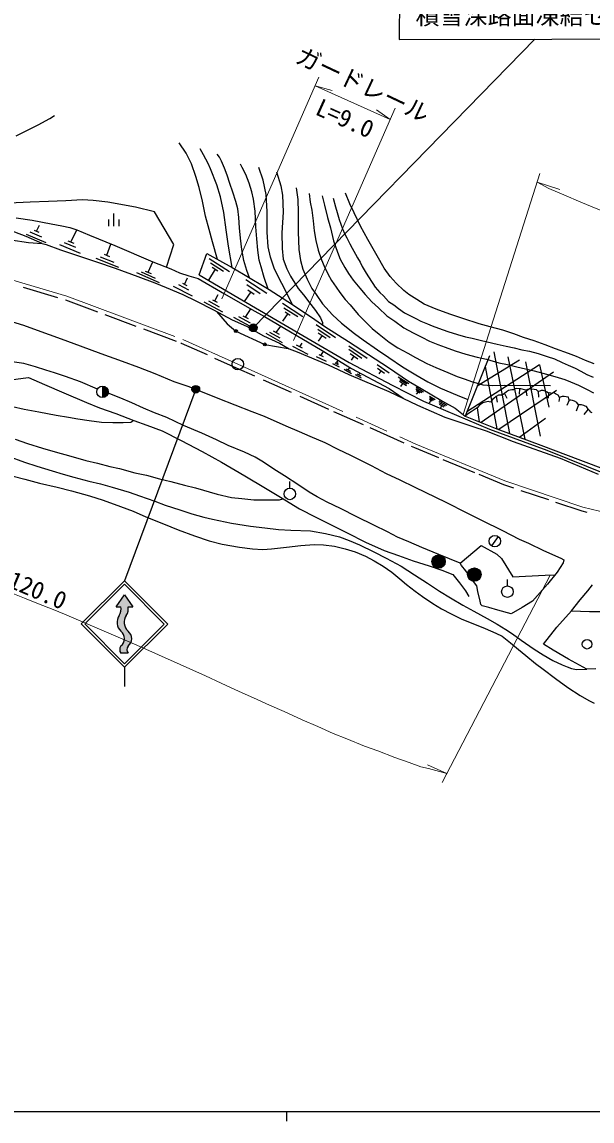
# Model space of a CAD drawing. Units: millimetres at full size, sheet at 1:1000; details may follow other scales. Extents: x 40000 to 680000, y 20000 to 380000.
# Drawn here: x 140456 to 199828, y 204000 to 318416 of the extents above; entities that cross this region are included whole.
import ezdxf
from ezdxf.enums import TextEntityAlignment as Align

# ---------------------------------------------------------------- set-up
doc = ezdxf.new("R2010")
doc.units = ezdxf.units.MM
doc.header["$LTSCALE"] = 1000
doc.linetypes.add('CHAIN', pattern=[18.5, 12, -1.5, 3.5, -1.5])
for name, color, linetype, lineweight in [('M-BGD', 7, 'Continuous', 25), ('M-BMK', 2, 'CHAIN', 13), ('M-BMK-SRVR', 3, 'Continuous', 25), ('M-STR-HTXT', 7, 'Continuous', 13), ('M-STR-STRC', 7, 'Continuous', 25), ('M-TTL-BAND', 7, 'Continuous', 25)]:
    doc.layers.add(name, color=color, linetype=linetype, lineweight=lineweight)
doc.styles.add('ＭＳ ゴシック', font='')
doc.styles.get('ＭＳ ゴシック').set_extended_font_data('MS Gothic')

msp = doc.modelspace()

# ---------------------------------------------------------------- hatches: boundary and pattern name
at = {"layer": 'M-BGD'}
for points in [[(148850, 279313, 0.41421), (149450, 279913, 0.41421), (148850, 280513)], [(183145, 262244, 0.41421), (183845, 261544, 0.41421), (184545, 262244, 1)], [(186873, 260886, 0.41421), (187573, 260186, 0.41421), (188273, 260886, 1)]]:
    msp.add_hatch(color=256, dxfattribs=at).paths.add_polyline_path(points)
at = {"layer": 'M-STR-STRC'}
for points in [[(164876, 286793, 1), (164201, 286363, 1)], [(158897, 280393, 1), (158222, 279963, 1)], [(151132, 258791), (150257, 257541), (150757, 257541), (150765, 257495), (150771, 257449), (150775, 257402), (150778, 257355), (150778, 257308), (150777, 257261), (150774, 257215), (150769, 257168), (150762, 257122), (150754, 257075), (150744, 257030), (150731, 256984), (150717, 256940), (150702, 256895), (150684, 256852), (150665, 256809), (150645, 256767), (150622, 256726), (150598, 256686), (150573, 256646), (150570, 256642), (150542, 256598), (150517, 256554), (150493, 256509), (150471, 256462), (150450, 256415), (150432, 256367), (150416, 256319), (150401, 256270), (150388, 256220), (150378, 256170), (150369, 256119), (150362, 256069), (150358, 256018), (150355, 255966), (150354, 255915), (150356, 255864), (150359, 255813), (150364, 255762), (150372, 255711), (150381, 255660), (150392, 255610), (150405, 255561), (150421, 255512), (150438, 255464), (150457, 255416), (150478, 255369), (150500, 255323), (150525, 255278), (150551, 255234), (150579, 255191), (150608, 255149), (150640, 255109), (150672, 255069), (150707, 255031), (150742, 254994), (150757, 254980), (150787, 254956), (150815, 254932), (150843, 254906), (150869, 254879), (150895, 254851), (150919, 254822), (150942, 254792), (150964, 254761), (150985, 254730), (151004, 254697), (151022, 254664), (151039, 254630), (151055, 254596), (151069, 254561), (151082, 254525), (151093, 254489), (151103, 254453), (151111, 254416), (151119, 254379), (151124, 254342), (151128, 254304), (151131, 254266), (151132, 254229), (151132, 254191), (151130, 254153), (151127, 254116), (151122, 254078), (151116, 254041), (151108, 254004), (151099, 253967), (151088, 253931), (151076, 253895), (151063, 253860), (151048, 253825), (151032, 253791), (151015, 253757), (150996, 253724), (150976, 253692), (150955, 253661), (150932, 253631), (150909, 253601), (150884, 253573), (150858, 253545), (150831, 253519), (150803, 253493), (150774, 253469), (150757, 253456), (150743, 253435), (150729, 253413), (150716, 253391), (150704, 253369), (150693, 253346), (150683, 253322), (150673, 253299), (150665, 253274), (150658, 253250), (150651, 253225), (150646, 253200), (150641, 253175), (150638, 253150), (150635, 253125), (150634, 253099), (150633, 253074), (150634, 253048), (150635, 253023), (150638, 252998), (150642, 252972), (150646, 252947), (150652, 252922), (150658, 252898), (150665, 252873), (150674, 252849), (150683, 252825), (150693, 252802), (150704, 252779), (150717, 252757), (150729, 252735), (150743, 252713), (150757, 252693), (151507, 252693), (151493, 252713), (151479, 252733), (151467, 252754), (151455, 252775), (151444, 252797), (151434, 252819), (151425, 252841), (151416, 252864), (151409, 252887), (151402, 252910), (151397, 252934), (151392, 252958), (151388, 252982), (151386, 253006), (151384, 253030), (151383, 253054), (151383, 253079), (151384, 253103), (151386, 253127), (151389, 253151), (151393, 253175), (151397, 253199), (151403, 253222), (151410, 253246), (151417, 253269), (151426, 253292), (151435, 253314), (151445, 253336), (151456, 253358), (151468, 253379), (151481, 253399), (151494, 253419), (151507, 253437), (151537, 253462), (151566, 253487), (151594, 253514), (151621, 253542), (151646, 253571), (151671, 253600), (151694, 253631), (151716, 253663), (151737, 253695), (151756, 253728), (151775, 253762), (151792, 253797), (151807, 253832), (151821, 253868), (151834, 253904), (151845, 253941), (151855, 253979), (151863, 254016), (151870, 254054), (151875, 254092), (151879, 254131), (151881, 254169), (151882, 254208), (151881, 254246), (151879, 254285), (151875, 254323), (151870, 254361), (151864, 254399), (151855, 254437), (151846, 254474), (151834, 254511), (151822, 254547), (151808, 254583), (151792, 254618), (151776, 254653), (151758, 254687), (151738, 254720), (151717, 254753), (151695, 254785), (151672, 254815), (151648, 254845), (151622, 254874), (151596, 254902), (151568, 254929), (151539, 254954), (151509, 254979), (151506, 254981), (151470, 255017), (151435, 255055), (151402, 255094), (151370, 255134), (151340, 255175), (151311, 255218), (151284, 255261), (151259, 255306), (151236, 255352), (151214, 255398), (151195, 255446), (151177, 255494), (151161, 255542), (151147, 255592), (151135, 255641), (151125, 255692), (151117, 255742), (151111, 255793), (151107, 255844), (151104, 255896), (151104, 255947), (151106, 255998), (151110, 256049), (151116, 256100), (151124, 256151), (151134, 256201), (151146, 256251), (151160, 256300), (151175, 256349), (151193, 256397), (151213, 256444), (151234, 256491), (151257, 256537), (151282, 256582), (151309, 256625), (151320, 256642), (151345, 256681), (151370, 256721), (151392, 256762), (151413, 256804), (151432, 256847), (151450, 256890), (151466, 256935), (151480, 256979), (151492, 257025), (151503, 257070), (151512, 257116), (151519, 257163), (151524, 257209), (151527, 257256), (151528, 257303), (151528, 257350), (151526, 257397), (151522, 257443), (151516, 257490), (151508, 257536), (151507, 257541), (152007, 257541)]]:
    msp.add_hatch(color=256, dxfattribs=at).paths.add_polyline_path(points)

# ---------------------------------------------------------------- linework, layer by layer
at = {"layer": 'M-BGD'}
for p, q in [((149496, 297149), (149496, 297846)), ((150029, 297149), (150029, 298477)), ((150562, 297149), (150562, 297846)), ((141282, 296554), (142490, 296032)), ((141737, 296739), (142206, 296536)), ((141972, 296637), (142281, 297266)), ((145555, 295502), (146157, 296760)), ((140906, 296336), (142951, 295451)), ((144353, 295238), (146530, 294344)), ((144851, 295466), (146038, 294979)), ((145247, 295628), (145862, 295375)), ((149304, 294125), (149718, 295297)), ((149026, 294235), (149583, 294015)), ((148158, 293826), (150493, 292903)), ((148600, 293974), (150021, 293412)), ((153599, 292353), (154088, 293439)), ((159964, 293790), (162067, 292443)), ((160089, 293354), (161447, 292484)), ((152399, 292349), (154728, 291291)), ((152873, 292409), (154323, 291749)), ((153299, 292489), (153898, 292217)), ((157398, 291096), (157697, 291777)), ((160560, 292696), (159870, 291530)), ((160252, 292893), (160868, 292499)), ((156194, 290925), (158187, 289908)), ((156767, 291082), (157816, 290546)), ((157168, 291214), (157629, 290979)), ((163783, 291623), (165967, 290177)), ((163880, 291079), (165278, 290154)), ((160306, 289495), (160772, 289244)), ((160539, 289369), (160892, 290038)), ((164307, 290316), (163608, 289324)), ((163964, 290544), (164650, 290089)), ((159414, 289294), (161354, 288249)), ((159882, 289382), (161011, 288774)), ((163742, 287690), (164302, 288548)), ((167579, 289126), (169718, 287763)), ((167732, 288673), (169187, 287746)), ((162479, 287691), (164538, 286578)), ((163001, 287750), (164239, 287081)), ((163465, 287840), (164019, 287540)), ((168130, 288063), (167597, 287271)), ((167867, 288231), (168394, 287895)), ((166239, 286135), (167297, 285531)), ((166609, 286269), (167236, 285911)), ((166923, 286090), (167423, 286755)), ((171083, 286927), (173104, 285571)), ((171268, 286442), (172553, 285579)), ((171297, 286061), (172141, 285495)), ((165840, 286018), (167564, 285033)), ((169398, 284607), (169644, 284991)), ((171719, 285778), (171306, 285178)), ((168645, 284658), (170228, 283839)), ((169020, 284802), (169638, 284482)), ((171373, 283786), (171821, 283584)), ((171597, 283685), (171868, 284128)), ((174484, 284350), (175867, 283410)), ((174505, 284699), (176396, 283413)), ((174633, 283886), (175427, 283346)), ((189617, 284071), (191238, 275573)), ((171096, 283582), (172146, 283109)), ((172791, 282871), (173509, 282520)), ((173037, 282917), (173396, 282742)), ((173138, 283035), (173389, 282912)), ((173264, 282974), (173398, 283193)), ((175030, 283616), (174745, 283219)), ((177456, 282766), (178684, 281902)), ((189138, 283656), (186619, 277382)), ((194348, 282727), (186794, 277818)), ((192272, 283215), (187879, 280519)), ((191052, 283554), (192821, 274992)), ((192911, 283038), (194419, 275287)), ((194348, 282727), (195312, 278310)), ((173998, 282255), (174791, 281824)), ((174225, 282302), (174660, 282066)), ((174443, 282184), (174607, 282454)), ((175155, 281714), (175781, 281383)), ((175331, 281790), (175758, 281565)), ((175545, 281678), (175655, 281887)), ((177477, 282384), (178223, 281860)), ((177850, 282122), (177614, 281803)), ((179654, 281472), (180753, 280773)), ((195815, 281954), (188276, 276717)), ((188687, 282533), (189925, 276055)), ((148850, 280513), (148850, 279313)), ((179785, 281034), (180518, 280568)), ((179824, 281187), (180539, 280732)), ((180108, 280828), (179889, 280474)), ((181500, 280397), (182276, 279920)), ((181491, 280227), (182096, 279854)), ((181710, 279916), (181506, 279672)), ((181518, 280034), (181903, 279797)), ((182884, 279319), (183317, 279053)), ((182910, 279478), (183487, 279125)), ((189852, 279437), (189957, 278837)), ((196119, 280051), (190114, 275986)), ((190705, 279741), (190941, 279262)), ((192276, 280232), (192249, 279673)), ((192950, 280071), (193027, 279497)), ((194232, 279939), (194237, 279342)), ((195305, 279774), (195272, 279239)), ((196432, 279339), (196374, 278908)), ((183033, 279051), (182882, 278749)), ((182894, 279137), (183173, 278966)), ((183872, 278808), (184532, 278449)), ((183886, 278971), (184693, 278532)), ((183912, 278615), (184393, 278354)), ((184153, 278485), (184035, 278207)), ((197445, 279036), (197190, 278493)), ((198403, 278546), (198159, 277902)), ((199437, 278100), (198990, 277554)), ((194970, 277120), (192312, 275179)), ((168354, 269885), (168354, 270563)), ((190035, 264863), (189371, 263864)), ((191014, 259706), (191014, 260384))]:
    msp.add_line(p, q, dxfattribs=at)
for points in [[(139842, 306575), (142158, 307693), (143372, 308374), (143828, 308694)], [(160804, 293693), (160301, 295517), (159940, 296804), (159586, 298188), (159248, 299772), (158903, 301180), (158549, 302341), (158109, 303646), (157568, 304775), (156830, 305834)], [(162338, 292846), (161960, 295067), (161732, 296791), (161485, 298571), (161148, 300207), (160752, 301453), (160079, 303114), (159831, 303672), (159366, 304591), (159020, 305214)], [(164146, 291786), (163864, 292537), (163568, 293592), (163370, 294714), (163202, 295920), (163121, 296990), (163028, 298063), (162941, 298947), (162743, 299735), (162429, 300706), (162104, 301604), (161831, 302454), (161564, 303214), (161227, 303921), (161013, 304333), (160792, 304652)], [(166104, 290615), (165694, 291809), (165354, 292918), (165169, 293635), (165028, 294651), (164910, 295833), (164828, 297086), (164739, 298707), (164569, 299957), (164384, 300742), (164103, 301636), (163756, 302546), (163392, 303259), (163230, 303599)], [(168633, 288978), (167873, 290533), (167176, 291850), (166722, 292793), (166335, 293943), (166099, 295021), (165982, 296541), (165982, 298693), (165906, 300458), (165562, 301961), (165108, 303274)], [(166957, 302818), (167419, 301371), (167606, 300376), (167656, 298624), (167507, 296458), (167557, 294818), (167669, 293709), (168050, 292700), (168410, 291940), (169228, 290657), (169780, 290017), (170533, 289007), (171021, 288367), (171542, 287599), (171750, 287119), (171762, 286894)], [(169014, 301149), (169174, 299940), (169233, 298595), (169233, 296584), (169286, 294718), (169457, 293592), (169724, 292686), (170161, 291655), (170636, 290679), (171084, 290035), (171767, 289069), (172796, 287932), (173723, 287048), (175089, 285970), (176005, 285331), (177489, 284295), (178667, 283480), (180103, 282519), (181473, 281666), (182732, 280956), (184038, 280311), (185789, 279569), (186901, 279129)], [(155516, 292875), (156284, 295266), (154265, 298658), (152265, 299135), (149403, 299642), (147886, 299840), (146754, 299910), (145030, 299795), (143219, 299731), (141297, 299661), (139106, 299565)], [(170375, 300569), (170472, 299666), (170629, 298818), (170767, 297725), (170901, 296690), (171072, 295670), (171302, 294648), (171648, 293669), (171916, 292992), (172321, 292199), (172694, 291513), (173165, 290821), (173547, 290241), (174115, 289539), (174631, 288968), (175479, 287977), (176124, 287304), (176945, 286497), (177645, 285931), (178696, 285082), (179594, 284502), (180641, 283921), (181442, 283479), (182623, 282856), (183558, 282432), (184812, 281920), (185789, 281524), (186620, 281229), (187288, 280999), (188463, 280643), (189416, 280588), (190704, 280615), (195508, 280561)], [(171720, 300309), (171968, 299357), (172286, 298063), (172588, 296995), (172914, 295623), (173317, 294468), (173611, 293709), (174076, 292871), (174471, 292229), (174967, 291524), (175639, 290698), (176202, 290030), (176891, 289296), (177574, 288659), (178467, 287834), (179280, 287261), (180228, 286587), (181185, 286049), (182104, 285594), (182916, 285201), (183765, 284826), (184548, 284552), (185571, 284173), (186692, 283849), (187866, 283518), (188824, 283329), (190106, 282945), (191019, 282746), (192001, 282506), (193793, 282102), (195070, 281767), (195958, 281513), (196991, 281208), (197599, 280969), (198402, 280590), (199316, 280166), (199974, 279812)], [(172883, 300071), (173106, 299167), (173285, 298566), (173494, 297864), (173823, 296883), (174081, 296317), (174296, 295933), (174607, 295327), (174862, 294874), (175204, 294244), (175391, 293875), (175670, 293408), (175903, 292952), (176202, 292445), (176493, 291974), (176983, 291196), (177255, 290821), (177740, 290251), (178100, 289907), (178636, 289331), (179177, 288962), (179671, 288592), (180309, 288139), (180984, 287785), (181460, 287542), (181992, 287285), (182691, 286983), (183173, 286795), (183847, 286550), (184807, 286204), (185833, 285893), (186662, 285635), (187334, 285484), (188188, 285287), (188917, 285109), (189952, 284867), (190875, 284679), (191732, 284488), (192527, 284301), (193330, 284137), (194232, 283910), (195149, 283586), (195932, 283348), (196717, 282981), (197337, 282691), (198064, 282373), (198651, 282073), (199286, 281725), (199952, 281447)], [(200040, 282834), (199155, 283189), (198205, 283578), (197364, 283887), (196025, 284387), (194961, 284812), (193787, 285230), (192701, 285569), (191682, 285940), (190537, 286316), (189225, 286695), (188064, 286997), (186358, 287542), (185025, 288008), (183588, 288529), (182362, 289053), (181585, 289524), (180760, 290036), (180222, 290470), (179422, 291216), (178806, 291923), (178182, 292774), (177443, 294079), (176494, 295756), (175709, 297165), (175043, 298553), (174616, 299500), (174142, 300579)], [(139858, 298028), (141518, 297766), (143489, 297404), (144592, 297207), (145425, 297030), (146157, 296760), (147482, 296209), (150124, 295131), (154088, 293439), (155957, 292702), (156849, 292301), (157820, 291974), (158805, 291705), (161558, 290115), (164389, 288499), (165715, 287764), (171722, 284217), (174770, 282354), (178712, 280275), (180158, 279236)], [(142555, 295354), (140882, 296087), (138986, 296811)], [(139288, 295751), (141120, 295471), (142555, 295354), (142961, 295239), (144470, 294704), (146357, 294079), (148205, 293435), (150147, 292774), (152531, 291913), (154298, 291270), (155464, 290784), (157199, 290060), (158575, 289369), (160405, 288435), (162353, 287419), (163824, 286741), (165627, 285757), (167263, 284965), (168272, 284382), (169125, 284078), (172333, 282726), (174491, 281708), (178667, 279935), (181649, 278537), (184514, 277267), (187415, 276306), (188807, 275848), (191610, 274756), (196516, 273008), (200477, 271347)], [(158899, 292105), (159704, 294301), (162338, 292846), (163530, 292154), (166210, 290552), (168136, 289304), (170609, 287681), (172015, 286721), (174463, 285137), (176540, 283797), (178621, 282443), (180698, 281025), (182016, 280243), (184242, 278934), (185571, 278197), (186628, 277379), (189925, 276055), (194506, 274373), (198624, 272799), (201290, 271804)], [(158899, 292105), (162931, 289719), (170140, 285519), (174538, 282954), (179002, 280610), (182287, 278951), (189165, 276023), (195121, 273853), (201392, 271319)], [(138226, 287588), (140603, 286842), (142054, 286327), (144536, 285423), (146502, 284709), (148675, 283907), (150894, 283088), (152598, 282468), (154301, 281816), (156283, 280992), (157734, 280498), (159385, 279857), (160872, 279255), (162628, 278551), (164384, 277858), (165667, 277364), (167952, 276373), (169340, 275795), (170434, 275301), (172015, 274626), (173361, 273953), (174665, 273322), (176815, 272247), (178403, 271427), (179802, 270765), (181379, 269977), (184594, 268426), (186781, 267312), (188306, 266544), (190503, 265462), (192256, 264589), (193212, 264167), (194756, 263406), (196594, 262595), (196885, 262422), (196836, 262117), (196185, 261140), (195201, 259885), (193621, 258107), (192537, 257459), (191401, 256795), (190016, 257184), (189083, 257473), (188386, 257644), (188231, 257777), (188193, 258125), (187933, 259134), (187822, 259712), (187592, 260030), (186687, 261292), (186235, 261847), (186094, 262084), (183879, 262966), (182104, 263696), (180746, 264279), (179583, 264771), (178530, 265328), (177102, 266032), (175344, 266911), (173630, 267772), (172248, 268438), (171204, 268986), (170368, 269482), (169280, 270195), (167801, 271152), (166678, 271856), (165604, 272575), (164751, 273123), (163646, 273628), (161948, 274341), (160730, 274898), (159202, 275606), (157287, 276424), (155547, 277233), (154250, 277728), (153105, 278219), (151895, 278759), (150755, 279237), (149430, 279757)], [(160702, 288280), (161839, 287003), (162736, 286235), (165746, 284848), (168186, 284432)], [(148314, 280182), (146547, 280938), (144990, 281509), (143830, 281881), (142930, 282173), (141873, 282509), (140658, 282845), (139198, 283081), (137848, 283288), (136755, 283452), (135824, 283567), (134624, 283781), (132810, 284031), (131428, 284224), (129464, 284546), (127354, 284839)], [(139052, 281134), (140575, 281328), (141138, 281396), (142807, 280679), (144819, 279813), (147169, 278794), (148547, 278251), (150246, 277648), (152109, 276940), (153462, 276433), (155053, 275861), (157052, 274843), (159209, 273685), (161250, 272588), (163668, 271170), (165822, 269890), (167375, 268930), (169357, 267735), (171066, 266860), (172648, 266074), (174309, 265229), (176221, 264249), (178193, 263402), (179688, 262869), (181184, 262334), (182853, 261791), (184176, 261344), (185330, 260898), (186011, 260024), (186661, 259180), (187010, 258588)], [(199833, 277716), (199717, 277804), (199607, 277941), (199437, 278100), (199244, 278376), (199096, 278425), (198980, 278491), (198727, 278546), (198617, 278552), (198403, 278546), (198253, 278806), (198006, 278938), (197797, 279025), (197616, 279042), (197445, 279036), (197384, 279345), (197142, 279400), (196911, 279433), (196724, 279427), (196515, 279372), (196432, 279339), (196311, 279554), (196168, 279631), (196036, 279719), (195818, 279847), (195679, 279753), (195431, 279807), (195305, 279774), (195161, 279890), (194947, 279982), (194732, 280038), (194523, 280038), (194380, 279994), (194232, 279939), (194050, 280121), (193802, 280170), (193555, 280176), (193346, 280239), (193093, 280165), (192950, 280071), (192405, 280225), (191992, 280247), (191816, 280214), (191745, 280199), (191651, 280137), (191486, 280126), (191118, 280049), (190903, 279911), (190705, 279741), (190474, 279574), (190094, 279553), (189852, 279437), (189593, 279228), (189456, 279107), (189252, 278822), (189020, 278897), (188465, 278776), (188080, 278496), (187860, 278254), (188090, 276792)], [(139482, 278371), (140668, 278117), (142223, 277820), (144029, 277494), (145286, 277276), (146261, 277094), (147460, 276931), (148753, 276749), (149928, 276721), (150987, 276721), (151793, 276741), (152003, 276876), (152038, 276968)], [(187860, 278254), (187241, 277827), (186949, 277641), (186628, 277379)], [(139744, 274991), (141045, 274536), (142586, 274039), (143901, 273670), (145532, 273220), (147111, 272778), (148325, 272469), (149607, 272155), (150613, 271934), (152215, 271484), (153437, 271225), (154766, 270838), (155967, 270588), (157394, 270189), (158535, 269909), (160774, 269255), (162269, 268927), (163342, 268792), (164621, 268652), (166035, 268652), (167283, 268680), (167609, 268789)], [(139007, 273219), (140714, 272605), (141992, 272166), (143608, 271673), (144738, 271330), (145851, 271032), (147417, 270624), (148639, 270325), (149863, 269978), (151610, 269453), (152691, 269074), (154294, 268537), (155359, 268126), (156905, 267625), (158135, 267206), (159407, 266854), (160311, 266640), (162285, 266251), (164258, 265938), (165733, 265752), (167181, 265589), (168442, 265507), (170493, 265425), (172060, 265174), (173531, 264824), (174548, 264438), (175610, 263995), (177090, 263269), (178397, 262598), (179940, 261751), (181347, 260864), (182692, 259992), (183935, 259176), (185082, 258479), (186389, 257686), (187523, 257066), (188895, 256325), (189948, 255728), (190864, 255186), (191554, 254706), (192453, 254076), (193804, 253105), (194739, 252527), (195738, 251959), (196719, 251487), (197227, 251288), (197700, 251119), (198220, 251014), (199285, 251031)], [(139523, 271137), (140759, 270810), (142274, 270414), (144116, 269979), (145618, 269615), (147506, 269090), (148905, 268643), (150703, 267971), (152026, 267486), (153364, 266910), (155186, 266155), (156720, 265542), (158422, 264908), (159943, 264403), (161300, 264057), (163108, 263757), (164466, 263565), (165527, 263514), (166460, 263584), (167996, 263731), (169498, 263910), (170872, 264012), (171859, 263999), (173009, 263833), (174134, 263584), (175152, 263245), (176232, 262798), (177121, 262330), (178067, 261768), (178963, 261123), (179827, 260438), (180504, 259856), (181394, 259171), (182154, 258609), (183254, 257886), (184143, 257324), (185154, 256799), (186285, 256231), (187226, 255878), (188708, 255278), (189801, 254773), (190455, 254465), (191337, 253775), (192175, 253077), (192948, 252471), (193934, 251631), (194727, 251025), (196007, 250052), (197291, 249145), (198584, 248312), (199510, 247776), (200060, 247514)], [(186094, 262084), (188298, 263921), (189911, 263012), (190383, 262577), (191588, 260641), (192892, 260709), (194950, 260820), (195954, 260845)], [(200221, 251058), (199285, 251031), (197387, 252097), (195782, 253013), (194756, 253643), (196177, 255410), (197699, 257102), (198604, 258242), (199404, 259209), (199890, 259822)], [(197699, 257102), (199562, 257052), (201063, 257052)]]:
    msp.add_lwpolyline(points, dxfattribs=at)
for centre, radius in [((162736, 286235), 150), ((165746, 284848), 150), ((148850, 279913), 600), ((168354, 269285), 600), ((189703, 264364), 600), ((183845, 262244), 700), ((187573, 260886), 700), ((191014, 259106), 600), ((199312, 253636), 500)]:
    msp.add_circle(centre, radius, dxfattribs=at)
at = {"layer": 'M-BMK'}
msp.add_lwpolyline([(65063, 303009), (100279, 299325), (108584, 298303), (119600, 296506), (125917, 295145), (134531, 293000), (145127, 289867), (157204, 285365), (162938, 282788), (181485, 274469), (190737, 270637), (198871, 267906), (203269, 266826), (208366, 265959), (213919, 265321), (219523, 264989), (226692, 265231), (233612, 265959), (237965, 266842), (243733, 268325), (250271, 270649), (259101, 274685), (302051, 301087)], dxfattribs=at)
at = {"layer": 'M-BMK-SRVR'}
msp.add_circle((162938, 282788), 600, dxfattribs=at)
at = {"layer": 'M-STR-HTXT'}
for p, q in [((161273, 289591), (171370, 312662)), ((170981, 311774), (172765, 311299)), ((179324, 309435), (168752, 285273)), ((186398, 277556), (194407, 302638)), ((194118, 301733), (196463, 300985)), ((195452, 260832), (184208, 239229))]:
    msp.add_line(p, q, dxfattribs=at)
for points in [[(170981, 311774), (178808, 308255), (177384, 309273)], [(194118, 301733), (195314, 301074), (196900, 300415), (198649, 299665), (200431, 298945), (201855, 298317), (203478, 297680), (205199, 297065), (206804, 296520), (209012, 295717), (210572, 295262), (212286, 294823), (213725, 294467), (215666, 294072), (217524, 293731), (218773, 293534), (219895, 293450), (220940, 293299), (221535, 293161), (219471, 293851)], [(137747, 259607), (140730, 258448), (142172, 257851), (143709, 257263), (144886, 256770), (152411, 253527), (156921, 251512), (159566, 250345), (161193, 249577), (163091, 248708), (164569, 248042), (166229, 247295), (167764, 246621), (169647, 245765), (171275, 245084), (172884, 244351), (174276, 243777), (176129, 243037), (177506, 242521), (179288, 241838), (180780, 241322), (182011, 240875), (182800, 240703), (184702, 240178)], [(184208, 239229), (184702, 240178), (182686, 241086)]]:
    msp.add_lwpolyline(points, dxfattribs=at)
at = {"layer": 'M-STR-STRC'}
for p, q in [((179764, 321794), (179752, 316607)), ((193860, 316630), (164521, 286570)), ((140593, 290791), (144141, 289742)), ((149085, 287965), (152320, 286759)), ((153119, 286461), (156523, 285192)), ((165585, 281162), (168476, 279865)), ((158560, 280178), (151133, 260243)), ((169389, 279456), (172378, 278115)), ((172919, 277873), (175976, 276501)), ((176674, 276188), (180228, 274594)), ((184282, 272878), (187604, 271502)), ((192405, 269655), (195290, 268687)), ((146633, 255743), (151133, 260243)), ((146986, 255743), (151133, 259889)), ((155633, 255742), (151133, 260243)), ((155280, 255742), (151133, 259889)), ((150257, 257541), (151132, 258791)), ((151132, 258791), (152007, 257541)), ((150257, 257541), (150757, 257541)), ((151507, 257541), (152007, 257541)), ((146633, 255743), (151133, 251242)), ((146986, 255743), (151133, 251596)), ((151133, 251596), (155280, 255742)), ((151133, 251242), (155633, 255742)), ((151507, 252693), (150757, 252693)), ((151133, 251242), (151133, 249242))]:
    msp.add_line(p, q, dxfattribs=at)
for points in [[(179752, 316607), (211526, 316659), (211603, 321794)], [(144995, 289489), (145000, 289487), (148309, 288254)], [(157007, 285012), (157052, 284995), (159737, 283788)], [(160524, 283434), (162774, 282423), (164677, 281569)], [(180985, 274255), (181326, 274102), (183836, 273062)], [(188028, 271326), (190597, 270262), (191666, 269903)], [(196020, 268441), (198759, 267522), (199295, 267390)]]:
    msp.add_lwpolyline(points, dxfattribs=at)
for centre in [(164538, 286578), (158560, 280178)]:
    msp.add_circle(centre, 400, dxfattribs=at)
for centre, radius, start, end in [((149585, 257316), 1194, 325.59426, 10.8565), ((150334, 257316), 1194, 325.60114, 10.85457), ((151660, 255923), 1306, 146.61414, 226.26108), ((152409, 255923), 1305, 146.60657, 226.22181), ((150170, 254218), 962, 307.59913, 52.40087), ((150901, 254209), 981, 308.18199, 51.89869), ((151283, 253074), 649, 144.05104, 215.94576), ((152001, 253065), 618, 142.95174, 216.9996)]:
    msp.add_arc(centre, radius, start, end, dxfattribs=at)
at = {"layer": 'M-TTL-BAND'}
for p, q in [((40000, 205000), (579000, 205000)), ((168000, 205000), (168000, 204000))]:
    msp.add_line(p, q, dxfattribs=at)

# ---------------------------------------------------------------- texts
at = {"layer": 'M-STR-HTXT', "style": 'ＭＳ ゴシック'}
for s, rotation, p in [('ガードレール', 334.722, (175968, 311900)), ('L=9.0', 335.681, (174105, 308388)), ('L=120.0', 336.963, (140957, 259750))]:
    msp.add_text(s, height=1833, rotation=rotation, dxfattribs=at).set_placement(p, align=Align.MIDDLE_CENTER)
at = {"layer": 'M-STR-STRC', "style": 'ＭＳ ゴシック'}
msp.add_text('積雪深路面凍結センサー', height=1833, dxfattribs=at).set_placement((195200, 319073), align=Align.MIDDLE_CENTER)

doc.saveas('drawing.dxf')
